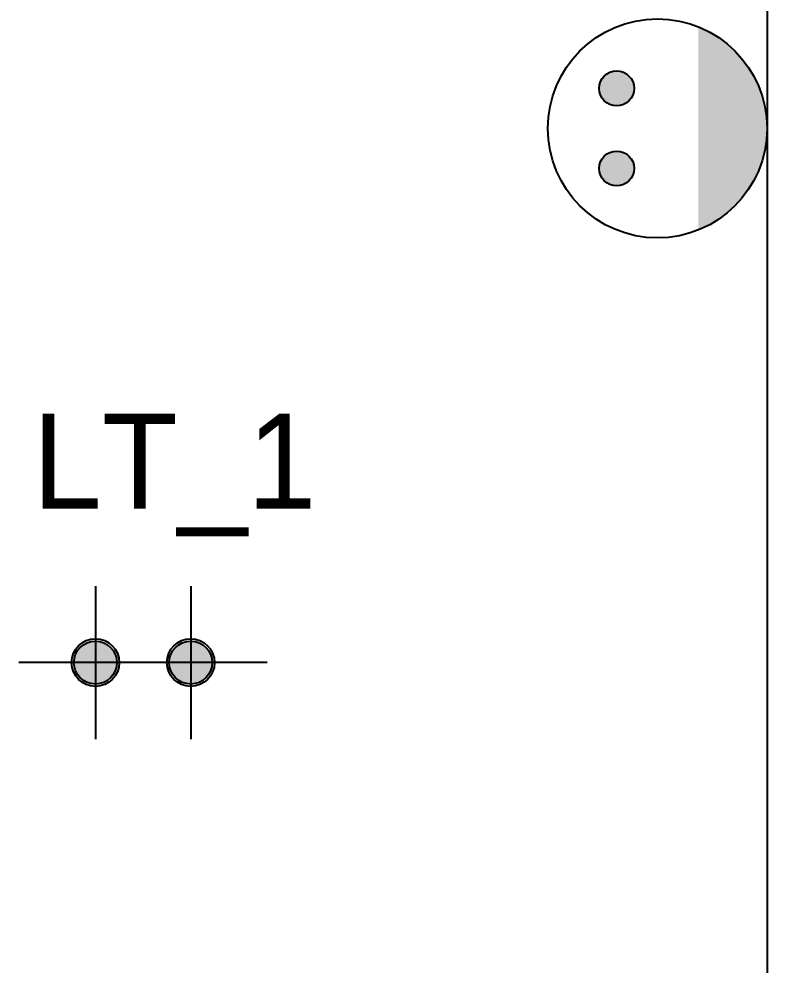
# Model space of a CAD drawing. Header units: millimetres. Extents: x 359270 to 411470, y 57550 to 89768.
# Drawn here: x 401271 to 402056, y 63682 to 64676 of the extents above; entities that cross this region are included whole.
import ezdxf

# ---------------------------------------------------------------- set-up
doc = ezdxf.new("R2010")
doc.units = ezdxf.units.MM
doc.header["$LTSCALE"] = 100
for name, color, linetype in [('C-WALL1', 2, 'Continuous'), ('RC-LIGHT', 7, 'Continuous'), ('설비', 140, 'Continuous')]:
    doc.layers.add(name, color=color, linetype=linetype)
doc.styles.add('코레일둥고', font='Korail_Round_Gothic_Medium.ttf')

# ---------------------------------------------------------------- blocks, each defined once
blk = doc.blocks.new('FLLROP')
at = {"layer": 'C-WALL1'}
blk.add_line((376256, 66590), (376256, 62330), dxfattribs=at)
blk = doc.blocks.new('CJSWJDERH')
blk.add_blockref('FLLROP', (25800, 0))
blk = doc.blocks.new('1')
at = {"linetype": 'Continuous'}
h = blk.add_hatch(color=4, dxfattribs=at)
h.dxf.hatch_style = 1
edge = h.paths.add_edge_path()
edge.add_arc((11539653.5, -14273503.8), 37.5, 0, 360)
at = {"color": 1, "linetype": 'Continuous'}
for p, q in [((11539653.5, -14273637.1), (11539653.5, -14273370.5)), ((11539520.2, -14273503.8), (11539786.8, -14273503.8))]:
    blk.add_line(p, q, dxfattribs=at)
at = {"color": 4, "linetype": 'Continuous'}
for radius in [41.5, 37.5]:
    blk.add_circle((11539653.5, -14273503.8), radius, dxfattribs=at)
blk = doc.blocks.new('egoo')
at = {"layer": '설비'}
h = blk.add_hatch(color=140, dxfattribs=at)
edge = h.paths.add_edge_path()
edge.add_arc((1015645.3, 443433.7), 22.3, 0, 360)
h = blk.add_hatch(color=140, dxfattribs=at)
edge = h.paths.add_edge_path()
edge.add_arc((1015747.7, 443433.7), 22.3, 0, 360)
h = blk.add_hatch(color=140, dxfattribs=at)
edge = h.paths.add_edge_path()
edge.add_line((1015826.3, 443329.1), (1015566.6, 443329.1))
edge.add_ellipse((1015696.5, 443381.5), major_axis=(99, 99), ratio=1, start_angle=156.9578, end_angle=293.0422)
at = {"layer": '설비', "color": 140}
for centre, radius in [((1015696.5, 443381.5), 140), ((1015645.3, 443433.7), 22.3), ((1015747.7, 443433.7), 22.3)]:
    blk.add_circle(centre, radius, dxfattribs=at)

msp = doc.modelspace()

# ---------------------------------------------------------------- block references
msp.add_blockref('CJSWJDERH', (0, 0))
at = {"layer": 'RC-LIGHT', "xscale": 0.6024096385271789, "yscale": 0.6024096385271789, "zscale": 0.6024096385271789, "rotation": 180}
for p in [(7352949.49, -8534496.57), (7353049.49, -8534496.57)]:
    msp.add_blockref('1', p, dxfattribs=at)
at = {"layer": '설비', "color": 140, "xscale": 0.8214285869294655, "yscale": 0.8214285869294655, "zscale": 0.8214285869294655, "rotation": 89.99999999999999}
msp.add_blockref('egoo', (766147.21, -769761.44), dxfattribs=at)

# ---------------------------------------------------------------- texts
at = {"layer": '설비', "color": 30, "style": '코레일둥고'}
msp.add_text('LT_1', height=100, dxfattribs=at).set_placement((401284.92, 64161.26))

doc.saveas('drawing.dxf')
